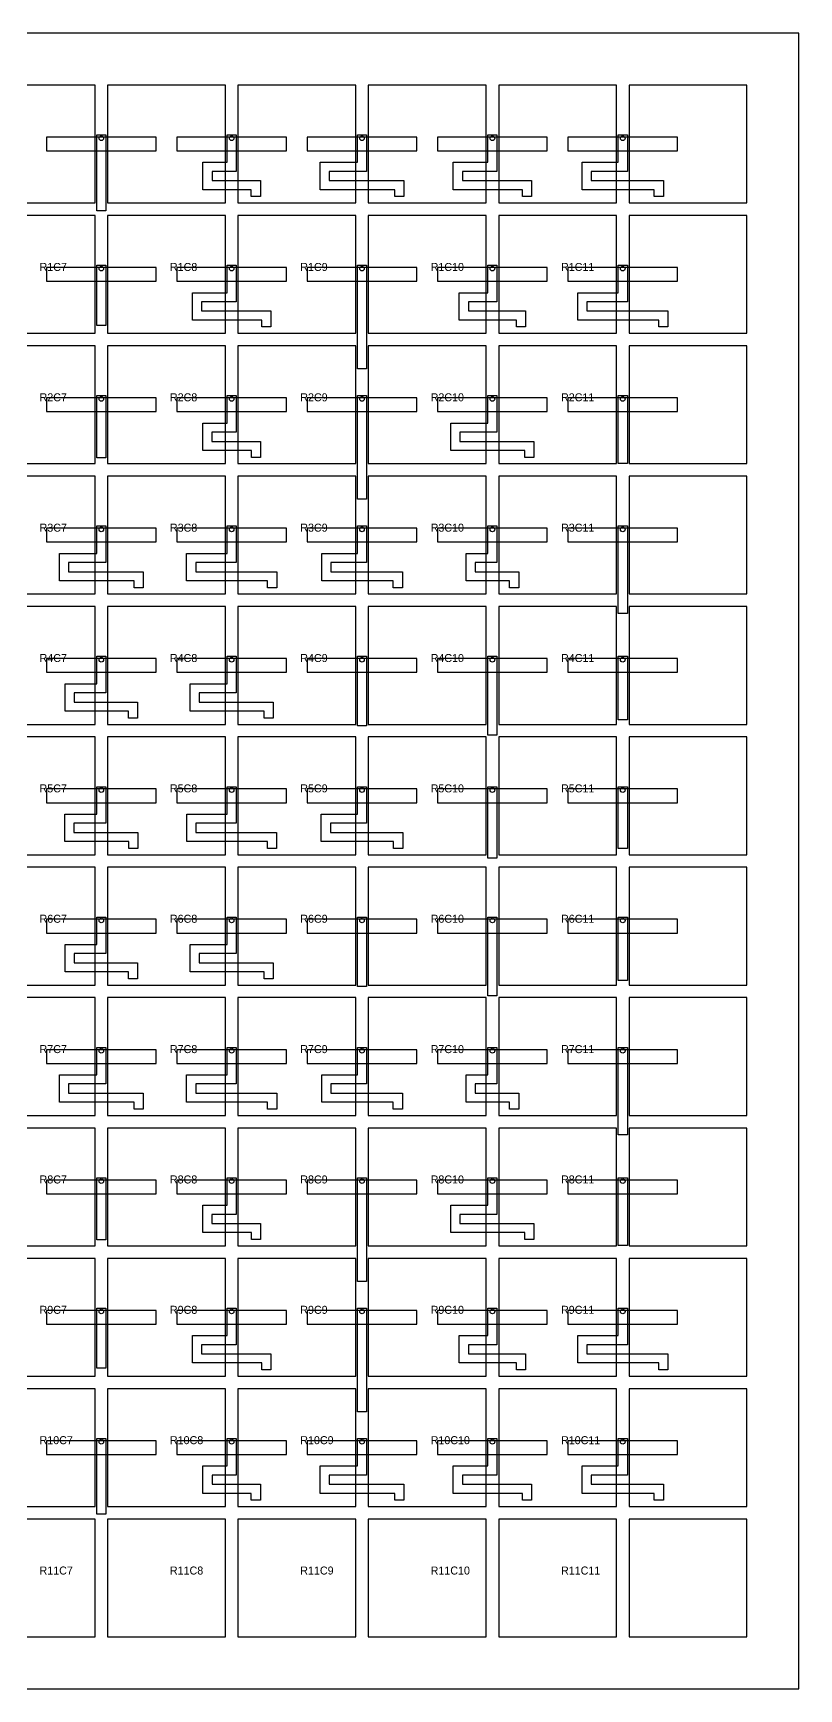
# Model space of a CAD drawing. Header units: millimetres. Extents: x -36.2 to 36.2, y -36.2 to 36.2.
# Drawn here: x 2.7 to 36.2, y -36.2 to 36.2 of the extents above; entities that cross this region are included whole.
import ezdxf

# ---------------------------------------------------------------- set-up
doc = ezdxf.new("R2010")
doc.units = ezdxf.units.MM
for name, color, linetype in [('BOARD_OUTLINE', 7, 'Continuous'), ('L1_PATCH', 1, 'Continuous'), ('L2_GND_BOARD', 3, 'Continuous'), ('L2_GND_SLOT', 3, 'Continuous'), ('L3_STRIP', 5, 'Continuous'), ('TEXT', 8, 'Continuous'), ('VIA', 6, 'Continuous')]:
    doc.layers.add(name, color=color, linetype=linetype)

msp = doc.modelspace()

# ---------------------------------------------------------------- linework, layer by layer
at = {"layer": 'BOARD_OUTLINE'}
msp.add_lwpolyline([(36.2, -36.2), (36.2, 36.2), (-36.2, 36.2), (-36.2, -36.2)], close=True, dxfattribs=at)
at = {"layer": 'L1_PATCH'}
for points in [[(5.425, 28.775), (5.425, 33.925), (0.275, 33.925), (0.275, 28.775)], [(11.125, 28.775), (11.125, 33.925), (5.975, 33.925), (5.975, 28.775)], [(16.825, 28.775), (16.825, 33.925), (11.675, 33.925), (11.675, 28.775)], [(22.525, 28.775), (22.525, 33.925), (17.375, 33.925), (17.375, 28.775)], [(28.225, 28.775), (28.225, 33.925), (23.075, 33.925), (23.075, 28.775)], [(33.925, 28.775), (33.925, 33.925), (28.775, 33.925), (28.775, 28.775)], [(5.425, 23.075), (5.425, 28.225), (0.275, 28.225), (0.275, 23.075)], [(11.125, 23.075), (11.125, 28.225), (5.975, 28.225), (5.975, 23.075)], [(16.825, 23.075), (16.825, 28.225), (11.675, 28.225), (11.675, 23.075)], [(22.525, 23.075), (22.525, 28.225), (17.375, 28.225), (17.375, 23.075)], [(28.225, 23.075), (28.225, 28.225), (23.075, 28.225), (23.075, 23.075)], [(33.925, 23.075), (33.925, 28.225), (28.775, 28.225), (28.775, 23.075)], [(5.425, 17.375), (5.425, 22.525), (0.275, 22.525), (0.275, 17.375)], [(11.125, 17.375), (11.125, 22.525), (5.975, 22.525), (5.975, 17.375)], [(16.825, 17.375), (16.825, 22.525), (11.675, 22.525), (11.675, 17.375)], [(22.525, 17.375), (22.525, 22.525), (17.375, 22.525), (17.375, 17.375)], [(28.225, 17.375), (28.225, 22.525), (23.075, 22.525), (23.075, 17.375)], [(33.925, 17.375), (33.925, 22.525), (28.775, 22.525), (28.775, 17.375)], [(5.425, 11.675), (5.425, 16.825), (0.275, 16.825), (0.275, 11.675)], [(11.125, 11.675), (11.125, 16.825), (5.975, 16.825), (5.975, 11.675)], [(16.825, 11.675), (16.825, 16.825), (11.675, 16.825), (11.675, 11.675)], [(22.525, 11.675), (22.525, 16.825), (17.375, 16.825), (17.375, 11.675)], [(28.225, 11.675), (28.225, 16.825), (23.075, 16.825), (23.075, 11.675)], [(33.925, 11.675), (33.925, 16.825), (28.775, 16.825), (28.775, 11.675)], [(5.425, 5.975), (5.425, 11.125), (0.275, 11.125), (0.275, 5.975)], [(11.125, 5.975), (11.125, 11.125), (5.975, 11.125), (5.975, 5.975)], [(16.825, 5.975), (16.825, 11.125), (11.675, 11.125), (11.675, 5.975)], [(22.525, 5.975), (22.525, 11.125), (17.375, 11.125), (17.375, 5.975)], [(28.225, 5.975), (28.225, 11.125), (23.075, 11.125), (23.075, 5.975)], [(33.925, 5.975), (33.925, 11.125), (28.775, 11.125), (28.775, 5.975)], [(5.425, 0.275), (5.425, 5.425), (0.275, 5.425), (0.275, 0.275)], [(11.125, 0.275), (11.125, 5.425), (5.975, 5.425), (5.975, 0.275)], [(16.825, 0.275), (16.825, 5.425), (11.675, 5.425), (11.675, 0.275)], [(22.525, 0.275), (22.525, 5.425), (17.375, 5.425), (17.375, 0.275)], [(28.225, 0.275), (28.225, 5.425), (23.075, 5.425), (23.075, 0.275)], [(33.925, 0.275), (33.925, 5.425), (28.775, 5.425), (28.775, 0.275)], [(5.425, -5.425), (5.425, -0.275), (0.275, -0.275), (0.275, -5.425)], [(11.125, -5.425), (11.125, -0.275), (5.975, -0.275), (5.975, -5.425)], [(16.825, -5.425), (16.825, -0.275), (11.675, -0.275), (11.675, -5.425)], [(22.525, -5.425), (22.525, -0.275), (17.375, -0.275), (17.375, -5.425)], [(28.225, -5.425), (28.225, -0.275), (23.075, -0.275), (23.075, -5.425)], [(33.925, -5.425), (33.925, -0.275), (28.775, -0.275), (28.775, -5.425)], [(5.425, -11.125), (5.425, -5.975), (0.275, -5.975), (0.275, -11.125)], [(11.125, -11.125), (11.125, -5.975), (5.975, -5.975), (5.975, -11.125)], [(16.825, -11.125), (16.825, -5.975), (11.675, -5.975), (11.675, -11.125)], [(22.525, -11.125), (22.525, -5.975), (17.375, -5.975), (17.375, -11.125)], [(28.225, -11.125), (28.225, -5.975), (23.075, -5.975), (23.075, -11.125)], [(33.925, -11.125), (33.925, -5.975), (28.775, -5.975), (28.775, -11.125)], [(5.425, -16.825), (5.425, -11.675), (0.275, -11.675), (0.275, -16.825)], [(11.125, -16.825), (11.125, -11.675), (5.975, -11.675), (5.975, -16.825)], [(16.825, -16.825), (16.825, -11.675), (11.675, -11.675), (11.675, -16.825)], [(22.525, -16.825), (22.525, -11.675), (17.375, -11.675), (17.375, -16.825)], [(28.225, -16.825), (28.225, -11.675), (23.075, -11.675), (23.075, -16.825)], [(33.925, -16.825), (33.925, -11.675), (28.775, -11.675), (28.775, -16.825)], [(5.425, -22.525), (5.425, -17.375), (0.275, -17.375), (0.275, -22.525)], [(11.125, -22.525), (11.125, -17.375), (5.975, -17.375), (5.975, -22.525)], [(16.825, -22.525), (16.825, -17.375), (11.675, -17.375), (11.675, -22.525)], [(22.525, -22.525), (22.525, -17.375), (17.375, -17.375), (17.375, -22.525)], [(28.225, -22.525), (28.225, -17.375), (23.075, -17.375), (23.075, -22.525)], [(33.925, -22.525), (33.925, -17.375), (28.775, -17.375), (28.775, -22.525)], [(5.425, -28.225), (5.425, -23.075), (0.275, -23.075), (0.275, -28.225)], [(11.125, -28.225), (11.125, -23.075), (5.975, -23.075), (5.975, -28.225)], [(16.825, -28.225), (16.825, -23.075), (11.675, -23.075), (11.675, -28.225)], [(22.525, -28.225), (22.525, -23.075), (17.375, -23.075), (17.375, -28.225)], [(28.225, -28.225), (28.225, -23.075), (23.075, -23.075), (23.075, -28.225)], [(33.925, -28.225), (33.925, -23.075), (28.775, -23.075), (28.775, -28.225)], [(5.425, -33.925), (5.425, -28.775), (0.275, -28.775), (0.275, -33.925)], [(11.125, -33.925), (11.125, -28.775), (5.975, -28.775), (5.975, -33.925)], [(16.825, -33.925), (16.825, -28.775), (11.675, -28.775), (11.675, -33.925)], [(22.525, -33.925), (22.525, -28.775), (17.375, -28.775), (17.375, -33.925)], [(28.225, -33.925), (28.225, -28.775), (23.075, -28.775), (23.075, -33.925)], [(33.925, -33.925), (33.925, -28.775), (28.775, -28.775), (28.775, -33.925)]]:
    msp.add_lwpolyline(points, close=True, dxfattribs=at)
at = {"layer": 'L2_GND_BOARD'}
msp.add_lwpolyline([(36.2, -36.2), (36.2, 36.2), (-36.2, 36.2), (-36.2, -36.2)], close=True, dxfattribs=at)
at = {"layer": 'L2_GND_SLOT'}
for points in [[(8.1, 31.05), (8.1, 31.65), (3.3, 31.65), (3.3, 31.05)], [(13.8, 31.05), (13.8, 31.65), (9, 31.65), (9, 31.05)], [(19.5, 31.05), (19.5, 31.65), (14.7, 31.65), (14.7, 31.05)], [(25.2, 31.05), (25.2, 31.65), (20.4, 31.65), (20.4, 31.05)], [(30.9, 31.05), (30.9, 31.65), (26.1, 31.65), (26.1, 31.05)], [(8.1, 25.35), (8.1, 25.95), (3.3, 25.95), (3.3, 25.35)], [(13.8, 25.35), (13.8, 25.95), (9, 25.95), (9, 25.35)], [(19.5, 25.35), (19.5, 25.95), (14.7, 25.95), (14.7, 25.35)], [(25.2, 25.35), (25.2, 25.95), (20.4, 25.95), (20.4, 25.35)], [(30.9, 25.35), (30.9, 25.95), (26.1, 25.95), (26.1, 25.35)], [(8.1, 19.65), (8.1, 20.25), (3.3, 20.25), (3.3, 19.65)], [(13.8, 19.65), (13.8, 20.25), (9, 20.25), (9, 19.65)], [(19.5, 19.65), (19.5, 20.25), (14.7, 20.25), (14.7, 19.65)], [(25.2, 19.65), (25.2, 20.25), (20.4, 20.25), (20.4, 19.65)], [(30.9, 19.65), (30.9, 20.25), (26.1, 20.25), (26.1, 19.65)], [(8.1, 13.95), (8.1, 14.55), (3.3, 14.55), (3.3, 13.95)], [(13.8, 13.95), (13.8, 14.55), (9, 14.55), (9, 13.95)], [(19.5, 13.95), (19.5, 14.55), (14.7, 14.55), (14.7, 13.95)], [(25.2, 13.95), (25.2, 14.55), (20.4, 14.55), (20.4, 13.95)], [(30.9, 13.95), (30.9, 14.55), (26.1, 14.55), (26.1, 13.95)], [(8.1, 8.25), (8.1, 8.85), (3.3, 8.85), (3.3, 8.25)], [(13.8, 8.25), (13.8, 8.85), (9, 8.85), (9, 8.25)], [(19.5, 8.25), (19.5, 8.85), (14.7, 8.85), (14.7, 8.25)], [(25.2, 8.25), (25.2, 8.85), (20.4, 8.85), (20.4, 8.25)], [(30.9, 8.25), (30.9, 8.85), (26.1, 8.85), (26.1, 8.25)], [(8.1, 2.55), (8.1, 3.15), (3.3, 3.15), (3.3, 2.55)], [(13.8, 2.55), (13.8, 3.15), (9, 3.15), (9, 2.55)], [(19.5, 2.55), (19.5, 3.15), (14.7, 3.15), (14.7, 2.55)], [(25.2, 2.55), (25.2, 3.15), (20.4, 3.15), (20.4, 2.55)], [(30.9, 2.55), (30.9, 3.15), (26.1, 3.15), (26.1, 2.55)], [(8.1, -3.15), (8.1, -2.55), (3.3, -2.55), (3.3, -3.15)], [(13.8, -3.15), (13.8, -2.55), (9, -2.55), (9, -3.15)], [(19.5, -3.15), (19.5, -2.55), (14.7, -2.55), (14.7, -3.15)], [(25.2, -3.15), (25.2, -2.55), (20.4, -2.55), (20.4, -3.15)], [(30.9, -3.15), (30.9, -2.55), (26.1, -2.55), (26.1, -3.15)], [(8.1, -8.85), (8.1, -8.25), (3.3, -8.25), (3.3, -8.85)], [(13.8, -8.85), (13.8, -8.25), (9, -8.25), (9, -8.85)], [(19.5, -8.85), (19.5, -8.25), (14.7, -8.25), (14.7, -8.85)], [(25.2, -8.85), (25.2, -8.25), (20.4, -8.25), (20.4, -8.85)], [(30.9, -8.85), (30.9, -8.25), (26.1, -8.25), (26.1, -8.85)], [(8.1, -14.55), (8.1, -13.95), (3.3, -13.95), (3.3, -14.55)], [(13.8, -14.55), (13.8, -13.95), (9, -13.95), (9, -14.55)], [(19.5, -14.55), (19.5, -13.95), (14.7, -13.95), (14.7, -14.55)], [(25.2, -14.55), (25.2, -13.95), (20.4, -13.95), (20.4, -14.55)], [(30.9, -14.55), (30.9, -13.95), (26.1, -13.95), (26.1, -14.55)], [(8.1, -20.25), (8.1, -19.65), (3.3, -19.65), (3.3, -20.25)], [(13.8, -20.25), (13.8, -19.65), (9, -19.65), (9, -20.25)], [(19.5, -20.25), (19.5, -19.65), (14.7, -19.65), (14.7, -20.25)], [(25.2, -20.25), (25.2, -19.65), (20.4, -19.65), (20.4, -20.25)], [(30.9, -20.25), (30.9, -19.65), (26.1, -19.65), (26.1, -20.25)], [(8.1, -25.95), (8.1, -25.35), (3.3, -25.35), (3.3, -25.95)], [(13.8, -25.95), (13.8, -25.35), (9, -25.35), (9, -25.95)], [(19.5, -25.95), (19.5, -25.35), (14.7, -25.35), (14.7, -25.95)], [(25.2, -25.95), (25.2, -25.35), (20.4, -25.35), (20.4, -25.95)], [(30.9, -25.95), (30.9, -25.35), (26.1, -25.35), (26.1, -25.95)]]:
    msp.add_lwpolyline(points, close=True, dxfattribs=at)
at = {"layer": 'L3_STRIP'}
for points in [[(5.5, 28.434), (5.5, 30.65), (5.5, 31.75), (5.9, 31.75), (5.9, 30.65), (5.9, 28.434)], [(10.543, 30.15), (10.543, 29.75), (12.657, 29.75), (12.657, 29.05), (12.257, 29.05), (12.257, 29.35), (10.143, 29.35), (10.143, 30.55), (11.2, 30.55), (11.2, 30.65), (11.2, 31.75), (11.6, 31.75), (11.6, 30.65), (11.6, 30.15)], [(15.669, 30.15), (15.669, 29.75), (18.931, 29.75), (18.931, 29.05), (18.531, 29.05), (18.531, 29.35), (15.269, 29.35), (15.269, 30.55), (16.9, 30.55), (16.9, 30.65), (16.9, 31.75), (17.3, 31.75), (17.3, 30.65), (17.3, 30.15)], [(21.488, 30.15), (21.488, 29.75), (24.512, 29.75), (24.512, 29.05), (24.112, 29.05), (24.112, 29.35), (21.088, 29.35), (21.088, 30.55), (22.6, 30.55), (22.6, 30.65), (22.6, 31.75), (23, 31.75), (23, 30.65), (23, 30.15)], [(27.12, 30.15), (27.12, 29.75), (30.28, 29.75), (30.28, 29.05), (29.88, 29.05), (29.88, 29.35), (26.72, 29.35), (26.72, 30.55), (28.3, 30.55), (28.3, 30.65), (28.3, 31.75), (28.7, 31.75), (28.7, 30.65), (28.7, 30.15)], [(5.5, 23.42), (5.5, 24.95), (5.5, 26.05), (5.9, 26.05), (5.9, 24.95), (5.9, 23.42)], [(10.083, 24.45), (10.083, 24.05), (13.117, 24.05), (13.117, 23.35), (12.717, 23.35), (12.717, 23.65), (9.683, 23.65), (9.683, 24.85), (11.2, 24.85), (11.2, 24.95), (11.2, 26.05), (11.6, 26.05), (11.6, 24.95), (11.6, 24.45)], [(16.9, 21.517), (16.9, 24.95), (16.9, 26.05), (17.3, 26.05), (17.3, 24.95), (17.3, 21.517)], [(21.753, 24.45), (21.753, 24.05), (24.247, 24.05), (24.247, 23.35), (23.847, 23.35), (23.847, 23.65), (21.353, 23.65), (21.353, 24.85), (22.6, 24.85), (22.6, 24.95), (22.6, 26.05), (23, 26.05), (23, 24.95), (23, 24.45)], [(26.93, 24.45), (26.93, 24.05), (30.47, 24.05), (30.47, 23.35), (30.07, 23.35), (30.07, 23.65), (26.53, 23.65), (26.53, 24.85), (28.3, 24.85), (28.3, 24.95), (28.3, 26.05), (28.7, 26.05), (28.7, 24.95), (28.7, 24.45)], [(5.5, 17.631), (5.5, 19.25), (5.5, 20.35), (5.9, 20.35), (5.9, 19.25), (5.9, 17.631)], [(10.536, 18.75), (10.536, 18.35), (12.664, 18.35), (12.664, 17.65), (12.264, 17.65), (12.264, 17.95), (10.136, 17.95), (10.136, 19.15), (11.2, 19.15), (11.2, 19.25), (11.2, 20.35), (11.6, 20.35), (11.6, 19.25), (11.6, 18.75)], [(16.9, 15.817), (16.9, 19.25), (16.9, 20.35), (17.3, 20.35), (17.3, 19.25), (17.3, 15.817)], [(21.383, 18.75), (21.383, 18.35), (24.617, 18.35), (24.617, 17.65), (24.217, 17.65), (24.217, 17.95), (20.983, 17.95), (20.983, 19.15), (22.6, 19.15), (22.6, 19.25), (22.6, 20.35), (23, 20.35), (23, 19.25), (23, 18.75)], [(28.3, 17.388), (28.3, 19.25), (28.3, 20.35), (28.7, 20.35), (28.7, 19.25), (28.7, 17.388)], [(4.269, 13.05), (4.269, 12.65), (7.531, 12.65), (7.531, 11.95), (7.131, 11.95), (7.131, 12.25), (3.869, 12.25), (3.869, 13.45), (5.5, 13.45), (5.5, 13.55), (5.5, 14.65), (5.9, 14.65), (5.9, 13.55), (5.9, 13.05)], [(9.83, 13.05), (9.83, 12.65), (13.37, 12.65), (13.37, 11.95), (12.97, 11.95), (12.97, 12.25), (9.43, 12.25), (9.43, 13.45), (11.2, 13.45), (11.2, 13.55), (11.2, 14.65), (11.6, 14.65), (11.6, 13.55), (11.6, 13.05)], [(15.736, 13.05), (15.736, 12.65), (18.864, 12.65), (18.864, 11.95), (18.464, 11.95), (18.464, 12.25), (15.336, 12.25), (15.336, 13.45), (16.9, 13.45), (16.9, 13.55), (16.9, 14.65), (17.3, 14.65), (17.3, 13.55), (17.3, 13.05)], [(22.05, 13.05), (22.05, 12.65), (23.95, 12.65), (23.95, 11.95), (23.55, 11.95), (23.55, 12.25), (21.65, 12.25), (21.65, 13.45), (22.6, 13.45), (22.6, 13.55), (22.6, 14.65), (23, 14.65), (23, 13.55), (23, 13.05)], [(28.3, 10.825), (28.3, 13.55), (28.3, 14.65), (28.7, 14.65), (28.7, 13.55), (28.7, 10.825)], [(4.515, 7.35), (4.515, 6.95), (7.285, 6.95), (7.285, 6.25), (6.885, 6.25), (6.885, 6.55), (4.115, 6.55), (4.115, 7.75), (5.5, 7.75), (5.5, 7.85), (5.5, 8.95), (5.9, 8.95), (5.9, 7.85), (5.9, 7.35)], [(9.983, 7.35), (9.983, 6.95), (13.217, 6.95), (13.217, 6.25), (12.817, 6.25), (12.817, 6.55), (9.583, 6.55), (9.583, 7.75), (11.2, 7.75), (11.2, 7.85), (11.2, 8.95), (11.6, 8.95), (11.6, 7.85), (11.6, 7.35)], [(16.9, 5.916), (16.9, 7.85), (16.9, 8.95), (17.3, 8.95), (17.3, 7.85), (17.3, 5.916)], [(22.6, 5.506), (22.6, 7.85), (22.6, 8.95), (23, 8.95), (23, 7.85), (23, 5.506)], [(28.3, 6.168), (28.3, 7.85), (28.3, 8.95), (28.7, 8.95), (28.7, 7.85), (28.7, 6.168)], [(4.501, 1.65), (4.501, 1.25), (7.299, 1.25), (7.299, 0.55), (6.899, 0.55), (6.899, 0.85), (4.101, 0.85), (4.101, 2.05), (5.5, 2.05), (5.5, 2.15), (5.5, 3.25), (5.9, 3.25), (5.9, 2.15), (5.9, 1.65)], [(9.833, 1.65), (9.833, 1.25), (13.367, 1.25), (13.367, 0.55), (12.967, 0.55), (12.967, 0.85), (9.433, 0.85), (9.433, 2.05), (11.2, 2.05), (11.2, 2.15), (11.2, 3.25), (11.6, 3.25), (11.6, 2.15), (11.6, 1.65)], [(15.72, 1.65), (15.72, 1.25), (18.88, 1.25), (18.88, 0.55), (18.48, 0.55), (18.48, 0.85), (15.32, 0.85), (15.32, 2.05), (16.9, 2.05), (16.9, 2.15), (16.9, 3.25), (17.3, 3.25), (17.3, 2.15), (17.3, 1.65)], [(22.6, 0.131), (22.6, 2.15), (22.6, 3.25), (23, 3.25), (23, 2.15), (23, 0.131)], [(28.3, 0.544), (28.3, 2.15), (28.3, 3.25), (28.7, 3.25), (28.7, 2.15), (28.7, 0.544)], [(4.515, -4.05), (4.515, -4.45), (7.285, -4.45), (7.285, -5.15), (6.885, -5.15), (6.885, -4.85), (4.115, -4.85), (4.115, -3.65), (5.5, -3.65), (5.5, -3.55), (5.5, -2.45), (5.9, -2.45), (5.9, -3.55), (5.9, -4.05)], [(9.983, -4.05), (9.983, -4.45), (13.217, -4.45), (13.217, -5.15), (12.817, -5.15), (12.817, -4.85), (9.583, -4.85), (9.583, -3.65), (11.2, -3.65), (11.2, -3.55), (11.2, -2.45), (11.6, -2.45), (11.6, -3.55), (11.6, -4.05)], [(16.9, -5.484), (16.9, -3.55), (16.9, -2.45), (17.3, -2.45), (17.3, -3.55), (17.3, -5.484)], [(22.6, -5.894), (22.6, -3.55), (22.6, -2.45), (23, -2.45), (23, -3.55), (23, -5.894)], [(28.3, -5.232), (28.3, -3.55), (28.3, -2.45), (28.7, -2.45), (28.7, -3.55), (28.7, -5.232)], [(4.269, -9.75), (4.269, -10.15), (7.531, -10.15), (7.531, -10.85), (7.131, -10.85), (7.131, -10.55), (3.869, -10.55), (3.869, -9.35), (5.5, -9.35), (5.5, -9.25), (5.5, -8.15), (5.9, -8.15), (5.9, -9.25), (5.9, -9.75)], [(9.83, -9.75), (9.83, -10.15), (13.37, -10.15), (13.37, -10.85), (12.97, -10.85), (12.97, -10.55), (9.43, -10.55), (9.43, -9.35), (11.2, -9.35), (11.2, -9.25), (11.2, -8.15), (11.6, -8.15), (11.6, -9.25), (11.6, -9.75)], [(15.736, -9.75), (15.736, -10.15), (18.864, -10.15), (18.864, -10.85), (18.464, -10.85), (18.464, -10.55), (15.336, -10.55), (15.336, -9.35), (16.9, -9.35), (16.9, -9.25), (16.9, -8.15), (17.3, -8.15), (17.3, -9.25), (17.3, -9.75)], [(22.05, -9.75), (22.05, -10.15), (23.95, -10.15), (23.95, -10.85), (23.55, -10.85), (23.55, -10.55), (21.65, -10.55), (21.65, -9.35), (22.6, -9.35), (22.6, -9.25), (22.6, -8.15), (23, -8.15), (23, -9.25), (23, -9.75)], [(28.3, -11.975), (28.3, -9.25), (28.3, -8.15), (28.7, -8.15), (28.7, -9.25), (28.7, -11.975)], [(5.5, -16.569), (5.5, -14.95), (5.5, -13.85), (5.9, -13.85), (5.9, -14.95), (5.9, -16.569)], [(10.536, -15.45), (10.536, -15.85), (12.664, -15.85), (12.664, -16.55), (12.264, -16.55), (12.264, -16.25), (10.136, -16.25), (10.136, -15.05), (11.2, -15.05), (11.2, -14.95), (11.2, -13.85), (11.6, -13.85), (11.6, -14.95), (11.6, -15.45)], [(16.9, -18.383), (16.9, -14.95), (16.9, -13.85), (17.3, -13.85), (17.3, -14.95), (17.3, -18.383)], [(21.383, -15.45), (21.383, -15.85), (24.617, -15.85), (24.617, -16.55), (24.217, -16.55), (24.217, -16.25), (20.983, -16.25), (20.983, -15.05), (22.6, -15.05), (22.6, -14.95), (22.6, -13.85), (23, -13.85), (23, -14.95), (23, -15.45)], [(28.3, -16.812), (28.3, -14.95), (28.3, -13.85), (28.7, -13.85), (28.7, -14.95), (28.7, -16.812)], [(5.5, -22.18), (5.5, -20.65), (5.5, -19.55), (5.9, -19.55), (5.9, -20.65), (5.9, -22.18)], [(10.083, -21.15), (10.083, -21.55), (13.117, -21.55), (13.117, -22.25), (12.717, -22.25), (12.717, -21.95), (9.683, -21.95), (9.683, -20.75), (11.2, -20.75), (11.2, -20.65), (11.2, -19.55), (11.6, -19.55), (11.6, -20.65), (11.6, -21.15)], [(16.9, -24.083), (16.9, -20.65), (16.9, -19.55), (17.3, -19.55), (17.3, -20.65), (17.3, -24.083)], [(21.753, -21.15), (21.753, -21.55), (24.247, -21.55), (24.247, -22.25), (23.847, -22.25), (23.847, -21.95), (21.353, -21.95), (21.353, -20.75), (22.6, -20.75), (22.6, -20.65), (22.6, -19.55), (23, -19.55), (23, -20.65), (23, -21.15)], [(26.93, -21.15), (26.93, -21.55), (30.47, -21.55), (30.47, -22.25), (30.07, -22.25), (30.07, -21.95), (26.53, -21.95), (26.53, -20.75), (28.3, -20.75), (28.3, -20.65), (28.3, -19.55), (28.7, -19.55), (28.7, -20.65), (28.7, -21.15)], [(5.5, -28.566), (5.5, -26.35), (5.5, -25.25), (5.9, -25.25), (5.9, -26.35), (5.9, -28.566)], [(10.543, -26.85), (10.543, -27.25), (12.657, -27.25), (12.657, -27.95), (12.257, -27.95), (12.257, -27.65), (10.143, -27.65), (10.143, -26.45), (11.2, -26.45), (11.2, -26.35), (11.2, -25.25), (11.6, -25.25), (11.6, -26.35), (11.6, -26.85)], [(15.669, -26.85), (15.669, -27.25), (18.931, -27.25), (18.931, -27.95), (18.531, -27.95), (18.531, -27.65), (15.269, -27.65), (15.269, -26.45), (16.9, -26.45), (16.9, -26.35), (16.9, -25.25), (17.3, -25.25), (17.3, -26.35), (17.3, -26.85)], [(21.488, -26.85), (21.488, -27.25), (24.512, -27.25), (24.512, -27.95), (24.112, -27.95), (24.112, -27.65), (21.088, -27.65), (21.088, -26.45), (22.6, -26.45), (22.6, -26.35), (22.6, -25.25), (23, -25.25), (23, -26.35), (23, -26.85)], [(27.12, -26.85), (27.12, -27.25), (30.28, -27.25), (30.28, -27.95), (29.88, -27.95), (29.88, -27.65), (26.72, -27.65), (26.72, -26.45), (28.3, -26.45), (28.3, -26.35), (28.3, -25.25), (28.7, -25.25), (28.7, -26.35), (28.7, -26.85)]]:
    msp.add_lwpolyline(points, close=True, dxfattribs=at)
at = {"layer": 'VIA'}
for centre in [(5.7, 31.6), (11.4, 31.6), (17.1, 31.6), (22.8, 31.6), (28.5, 31.6), (5.7, 25.9), (11.4, 25.9), (17.1, 25.9), (22.8, 25.9), (28.5, 25.9), (5.7, 20.2), (11.4, 20.2), (17.1, 20.2), (22.8, 20.2), (28.5, 20.2), (5.7, 14.5), (11.4, 14.5), (17.1, 14.5), (22.8, 14.5), (28.5, 14.5), (5.7, 8.8), (11.4, 8.8), (17.1, 8.8), (22.8, 8.8), (28.5, 8.8), (5.7, 3.1), (11.4, 3.1), (17.1, 3.1), (22.8, 3.1), (28.5, 3.1), (5.7, -2.6), (11.4, -2.6), (17.1, -2.6), (22.8, -2.6), (28.5, -2.6), (5.7, -8.3), (11.4, -8.3), (17.1, -8.3), (22.8, -8.3), (28.5, -8.3), (5.7, -14), (11.4, -14), (17.1, -14), (22.8, -14), (28.5, -14), (5.7, -19.7), (11.4, -19.7), (17.1, -19.7), (22.8, -19.7), (28.5, -19.7), (5.7, -25.4), (11.4, -25.4), (17.1, -25.4), (22.8, -25.4), (28.5, -25.4)]:
    msp.add_circle(centre, 0.1, dxfattribs=at)

# ---------------------------------------------------------------- texts
at = {"layer": 'TEXT'}
for s, p in [('R1C7', (3, 25.8)), ('R1C8', (8.7, 25.8)), ('R1C9', (14.4, 25.8)), ('R1C10', (20.1, 25.8)), ('R1C11', (25.8, 25.8)), ('R2C7', (3, 20.1)), ('R2C8', (8.7, 20.1)), ('R2C9', (14.4, 20.1)), ('R2C10', (20.1, 20.1)), ('R2C11', (25.8, 20.1)), ('R3C7', (3, 14.4)), ('R3C8', (8.7, 14.4)), ('R3C9', (14.4, 14.4)), ('R3C10', (20.1, 14.4)), ('R3C11', (25.8, 14.4)), ('R4C7', (3, 8.7)), ('R4C8', (8.7, 8.7)), ('R4C9', (14.4, 8.7)), ('R4C10', (20.1, 8.7)), ('R4C11', (25.8, 8.7)), ('R5C7', (3, 3)), ('R5C8', (8.7, 3)), ('R5C9', (14.4, 3)), ('R5C10', (20.1, 3)), ('R5C11', (25.8, 3)), ('R6C7', (3, -2.7)), ('R6C8', (8.7, -2.7)), ('R6C9', (14.4, -2.7)), ('R6C10', (20.1, -2.7)), ('R6C11', (25.8, -2.7)), ('R7C7', (3, -8.4)), ('R7C8', (8.7, -8.4)), ('R7C9', (14.4, -8.4)), ('R7C10', (20.1, -8.4)), ('R7C11', (25.8, -8.4)), ('R8C7', (3, -14.1)), ('R8C8', (8.7, -14.1)), ('R8C9', (14.4, -14.1)), ('R8C10', (20.1, -14.1)), ('R8C11', (25.8, -14.1)), ('R9C7', (3, -19.8)), ('R9C8', (8.7, -19.8)), ('R9C9', (14.4, -19.8)), ('R9C10', (20.1, -19.8)), ('R9C11', (25.8, -19.8)), ('R10C7', (3, -25.5)), ('R10C8', (8.7, -25.5)), ('R10C9', (14.4, -25.5)), ('R10C10', (20.1, -25.5)), ('R10C11', (25.8, -25.5)), ('R11C7', (3, -31.2)), ('R11C8', (8.7, -31.2)), ('R11C9', (14.4, -31.2)), ('R11C10', (20.1, -31.2)), ('R11C11', (25.8, -31.2))]:
    msp.add_text(s, height=0.35, dxfattribs=at).set_placement(p)

doc.saveas('drawing.dxf')
